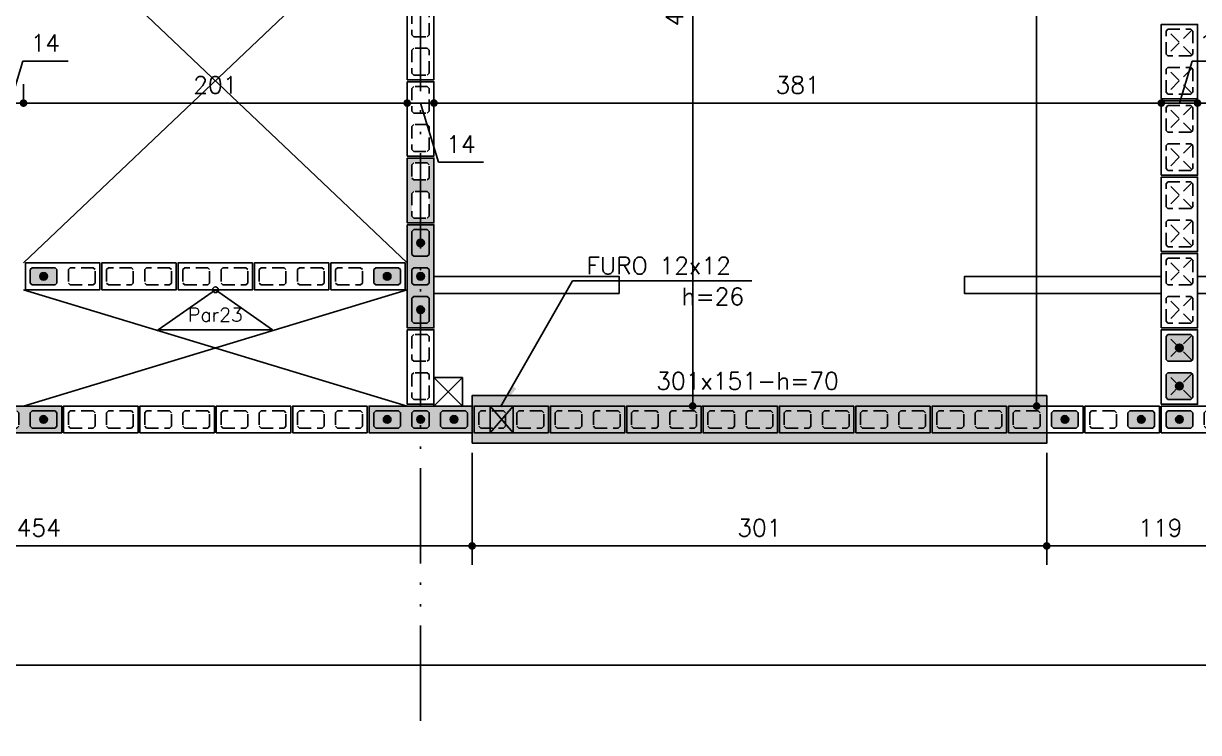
# Model space of a CAD drawing. Extents: x -14651 to 3496, y -7403 to -1290.
# Drawn here: x 2259 to 2874, y -7321 to -6949 of the extents above; entities that cross this region are included whole.
import ezdxf
from ezdxf.enums import TextEntityAlignment as Align

# ---------------------------------------------------------------- set-up
doc = ezdxf.new("R2010")
doc.units = 0
doc.header["$LTSCALE"] = 25
doc.linetypes.add('DASHED2', pattern=[0.375, 0.25, -0.125])
doc.linetypes.add('ESTILO_TQS_0004', pattern=[3.3, 2, -0.4, 0.05, -0.4, 0.05, -0.4])
for name, color, linetype in [('203', 1, 'DASHED2'), ('213', 252, 'Continuous'), ('241', 2, 'Continuous'), ('247', 50, 'Continuous'), ('248', 100, 'Continuous'), ('249', 20, 'Continuous'), ('ABERTURAS', 53, 'Continuous'), ('ac-furo', 170, 'Continuous'), ('ALVENARIA NÃO ESTRUTURAL', 242, 'Continuous'), ('Arranque', 14, 'Continuous'), ('COTA', 1, 'Continuous'), ('EIXOS', 1, 'ESTILO_TQS_0004'), ('FERRO', 5, 'Continuous'), ('H2', 252, 'Continuous'), ('Linha_fina', 1, 'Continuous'), ('Pena_1', 1, 'Continuous'), ('Pena_2', 2, 'Continuous'), ('T1', 2, 'Continuous'), ('TJANELA', 2, 'Continuous'), ('VIGA', 3, 'Continuous')]:
    doc.layers.add(name, color=color, linetype=linetype)
doc.styles.add('COTA', font='romans.shx')
doc.styles.add('Texto1', font='romans.shx', dxfattribs={"height": 9})
doc.dimstyles.new('forma', dxfattribs={"dimscale": 5, "dimtxt": 1.8, "dimasz": 0.8, "dimexe": 2, "dimexo": 1, "dimgap": 1, "dimtad": 1, "dimdec": 1, "dimzin": 9, "dimtxsty": 'COTA', "dimblk1": 'DOT', "dimblk2": 'DOT', "dimsah": 1, "dimcen": 0, "dimdle": 1, "dimclrd": 256, "dimclre": 256, "dimclrt": 2, "dimadec": 0, "dimazin": 0, "dimtfac": 1, "dimtdec": 0, "dimtmove": 0, "dimatfit": 3, "dimfxl": 1, "dimtolj": 1, "dimtzin": 0, "dimarcsym": 0})

# ---------------------------------------------------------------- blocks, each defined once
blk = doc.blocks.new('P5515')
at = {"layer": '249'}
h = blk.add_hatch(color=20, dxfattribs=at)
h.paths.add_polyline_path([(-27, 7), (-27, -7), (27, -7), (27, 7)])
h.paths.add_polyline_path([(-10.5, -3.5), (-11.5, -4.5), (-23.5, -4.5), (-24.5, -3.5), (-24.5, 3.5), (-23.5, 4.5), (-11.5, 4.5), (-10.5, 3.5)], flags=16)
h.paths.add_polyline_path([(-4.5, 3.5), (-3.5, 4.5), (3.5, 4.5), (4.5, 3.5), (4.5, -3.5), (3.5, -4.5), (-3.5, -4.5), (-4.5, -3.5)], flags=16)
h.paths.add_polyline_path([(10.5, 3.5), (11.5, 4.5), (23.5, 4.5), (24.5, 3.5), (24.5, -3.5), (23.5, -4.5), (11.5, -4.5), (10.5, -3.5)], flags=16)
blk.add_lwpolyline([(27, 7), (-27, 7), (-27, -7), (27, -7), (27, 7)])
at = {"color": 1, "linetype": 'DASHED2'}
for points in [[(-10.5, 3.5), (-11.5, 4.5), (-23.5, 4.5), (-24.5, 3.5), (-24.5, -3.5), (-23.5, -4.5), (-11.5, -4.5), (-10.5, -3.5), (-10.5, 3.5)], [(4.5, 3.5), (3.5, 4.5), (-3.5, 4.5), (-4.5, 3.5), (-4.5, -3.5), (-3.5, -4.5), (3.5, -4.5), (4.5, -3.5), (4.5, 3.5)], [(24.5, 3.5), (23.5, 4.5), (11.5, 4.5), (10.5, 3.5), (10.5, -3.5), (11.5, -4.5), (23.5, -4.5), (24.5, -3.5), (24.5, 3.5)]]:
    blk.add_lwpolyline(points, dxfattribs=at)
blk = doc.blocks.new('P4015', base_point=(5842102.11612, -8124149.02973))
blk.add_lwpolyline([(5842082.61612, -8124156.02973), (5842121.61612, -8124156.02973), (5842121.61612, -8124142.02973), (5842082.61612, -8124142.02973), (5842082.61612, -8124156.02973)])
at = {"color": 1, "linetype": 'DASHED2'}
for points in [[(5842085.11612, -8124152.52973), (5842086.11612, -8124153.52973), (5842098.11612, -8124153.52973), (5842099.11612, -8124152.52973), (5842099.11612, -8124145.52973), (5842098.11612, -8124144.52973), (5842086.11612, -8124144.52973), (5842085.11612, -8124145.52973), (5842085.11612, -8124152.52973)], [(5842105.11612, -8124152.52973), (5842106.11612, -8124153.52973), (5842118.11612, -8124153.52973), (5842119.11612, -8124152.52973), (5842119.11612, -8124145.52973), (5842118.11612, -8124144.52973), (5842106.11612, -8124144.52973), (5842105.11612, -8124145.52973), (5842105.11612, -8124152.52973)]]:
    blk.add_lwpolyline(points, dxfattribs=at)
blk = doc.blocks.new('P4020')
blk.add_lwpolyline([(-19.5, -9.5), (19.5, -9.5), (19.5, 9.5), (-19.5, 9.5), (-19.5, -9.5)])
at = {"color": 1, "linetype": 'DASHED2'}
for points in [[(-17, -6), (-16, -7), (-4, -7), (-3, -6), (-3, 6), (-4, 7), (-16, 7), (-17, 6), (-17, -6)], [(3, -6), (4, -7), (16, -7), (17, -6), (17, 6), (16, 7), (4, 7), (3, 6), (3, -6)]]:
    blk.add_lwpolyline(points, dxfattribs=at)
at = {"layer": '203', "color": 253}
for p, q in [((-16.5, 6.5), (-3.5, -6.5)), ((-3.5, 6.5), (-16.5, -6.5)), ((16.5, 6.5), (3.5, -6.5)), ((3.5, 6.5), (16.5, -6.5))]:
    blk.add_line(p, q, dxfattribs=at)
blk = doc.blocks.new('P3515')
at = {"layer": '248'}
h = blk.add_hatch(color=100, dxfattribs=at)
h.paths.add_polyline_path([(17, 7), (-17, 7), (-17, -7), (17, -7)])
h.paths.add_polyline_path([(-5.5, -3.5), (-6.5, -4.5), (-13.5, -4.5), (-14.5, -3.5), (-14.5, 3.5), (-13.5, 4.5), (-6.5, 4.5), (-5.5, 3.5)], flags=16)
h.paths.add_polyline_path([(0.5, 3.5), (1.5, 4.5), (13.5, 4.5), (14.5, 3.5), (14.5, -3.5), (13.5, -4.5), (1.5, -4.5), (0.5, -3.5)], flags=16)
blk.add_lwpolyline([(-17, -7), (17, -7), (17, 7), (-17, 7), (-17, -7)])
at = {"color": 1, "linetype": 'DASHED2'}
for points in [[(-14.5, -3.5), (-13.5, -4.5), (-6.5, -4.5), (-5.5, -3.5), (-5.5, 3.5), (-6.5, 4.5), (-13.5, 4.5), (-14.5, 3.5), (-14.5, -3.5)], [(0.5, -3.5), (1.5, -4.5), (13.5, -4.5), (14.5, -3.5), (14.5, 3.5), (13.5, 4.5), (1.5, 4.5), (0.5, 3.5), (0.5, -3.5)]]:
    blk.add_lwpolyline(points, dxfattribs=at)
blk = doc.blocks.new('GR-1409')
at = {"layer": '213'}
h = blk.add_hatch(color=256, dxfattribs=at)
h.paths.add_polyline_path([(-6, 4.5), (-7, 3.5), (-7, -3.5), (-6, -4.5), (6, -4.5), (7, -3.5), (7, 3.5), (6, 4.5)])
h.paths.add_polyline_path([(-2, 0, 1), (2, 0, 1)], flags=16)
at = {"layer": 'Arranque'}
blk.add_hatch(color=256, dxfattribs=at).paths.add_polyline_path([(-2, 0, 1), (2, 0, 1)])
at = {"layer": '213'}
blk.add_lwpolyline([(-7, 3.5), (-6, 4.5), (6, 4.5), (7, 3.5), (7, -3.5), (6, -4.5), (-6, -4.5), (-7, -3.5), (-7, 3.5)], dxfattribs=at)
at = {"layer": 'FERRO', "linetype": 'Continuous'}
blk.add_circle((0, 0), 2, dxfattribs=at)
blk = doc.blocks.new('GR-0909')
at = {"layer": '213'}
h = blk.add_hatch(color=256, dxfattribs=at)
h.paths.add_polyline_path([(3.5, -4.5), (4.5, -3.5), (4.500001, 3.5), (3.500001, 4.5), (-3.499999, 4.5), (-4.499999, 3.5), (-4.5, -3.5), (-3.5, -4.5)])
h.paths.add_polyline_path([(-2, 0, -1), (2, 0, -1)], flags=16)
at = {"layer": 'Arranque'}
blk.add_hatch(color=256, dxfattribs=at).paths.add_polyline_path([(2, 0, 1), (-2, 0, 1)])
at = {"layer": '213'}
blk.add_lwpolyline([(3.500001, 4.5), (4.500001, 3.5), (4.5, -3.5), (3.5, -4.5), (-3.5, -4.5), (-4.5, -3.5), (-4.499999, 3.5), (-3.499999, 4.5), (3.500001, 4.5)], dxfattribs=at)
at = {"layer": 'FERRO', "linetype": 'Continuous'}
blk.add_circle((0, 0), 2, dxfattribs=at)
blk = doc.blocks.new('GR-1414')
at = {"layer": '213'}
h = blk.add_hatch(color=256, dxfattribs=at)
h.paths.add_polyline_path([(6, -7), (7, -6), (7, 6), (6, 7), (-6, 7), (-7, 6), (-7, -6), (-6, -7)])
h.paths.add_polyline_path([(2, 0, 1), (-2, 0, 1)], flags=16)
at = {"layer": 'Arranque'}
blk.add_hatch(color=256, dxfattribs=at).paths.add_polyline_path([(2, 0, 1), (-2, 0, 1)])
at = {"layer": '213'}
for p, q in [((-7, 6), (-6, 7)), ((-6, 7), (6, 7)), ((6, 7), (7, 6)), ((-7, -6), (-7, 6)), ((7, 6), (7, -6)), ((-6, -7), (-7, -6)), ((7, -6), (6, -7)), ((6, -7), (-6, -7))]:
    blk.add_line(p, q, dxfattribs=at)
at = {"layer": 'FERRO', "linetype": 'Continuous'}
blk.add_circle((0, 0), 2, dxfattribs=at)
blk = doc.blocks.new('_IDNPAR_2')
at = {"color": 3}
blk.add_lwpolyline([(1, -0.7), (0, 0), (-1, -0.7)], close=True, dxfattribs=at)
blk.add_circle((0, 0), 0.05, dxfattribs=at)
at = {"layer": '247', "color": 2, "style": 'COTA', "flags": 8}
blk.add_attdef('ID', text='', height=0.24, dxfattribs=at).set_placement((0, -0.438), align=Align.MIDDLE_CENTER)
blk = doc.blocks.new('_Dot')
at = {"color": 0, "linetype": 'ByBlock', "lineweight": -2}
blk.add_line((-0.5, 0), (-1, 0), dxfattribs=at)
at = {"color": 0, "linetype": 'ByBlock', "const_width": 0.5}
blk.add_lwpolyline([(-0.25, 0, 1), (0.25, 0, 1)], format="xyb", close=True, dxfattribs=at)
blk = doc.blocks.new('*D93')
at = {"layer": 'COTA', "lineweight": -2, "transparency": 16777216}
for p, q in [((2794.52, -7174.1), (2794.52, -7232.86)), ((2913.52, -7174.1), (2913.52, -7232.86)), ((2909.52, -7222.86), (2798.52, -7222.86))]:
    blk.add_line(p, q, dxfattribs=at)
at = {"layer": 'Defpoints', "color": 0, "transparency": 16777216}
for p in [(2794.52, -7169.1), (2913.52, -7169.1), (2794.52, -7222.86)]:
    blk.add_point(p, dxfattribs=at)
at = {"layer": 'COTA', "lineweight": -2, "transparency": 16777216, "xscale": 4, "yscale": 4, "zscale": 4, "rotation": 180}
blk.add_blockref('_Dot', (2794.52, -7222.86), dxfattribs=at)
at = {"layer": 'COTA', "lineweight": -2, "transparency": 16777216, "xscale": 4, "yscale": 4, "zscale": 4}
blk.add_blockref('_Dot', (2913.52, -7222.86), dxfattribs=at)
at = {"layer": 'COTA', "color": 2, "transparency": 16777216, "insert": (2854.02, -7213.36), "char_height": 9, "attachment_point": 5, "style": 'COTA'}
blk.add_mtext('\\A1;119 ', dxfattribs=at)
blk = doc.blocks.new('*D94')
at = {"layer": 'COTA', "lineweight": -2, "transparency": 16777216}
for p, q in [((2493.52, -7174.1), (2493.52, -7232.86)), ((2794.52, -7174.1), (2794.52, -7232.86)), ((2790.52, -7222.86), (2497.52, -7222.86))]:
    blk.add_line(p, q, dxfattribs=at)
at = {"layer": 'Defpoints', "color": 0, "transparency": 16777216}
for p in [(2493.52, -7169.1), (2794.52, -7169.1), (2493.52, -7222.86)]:
    blk.add_point(p, dxfattribs=at)
at = {"layer": 'COTA', "lineweight": -2, "transparency": 16777216, "xscale": 4, "yscale": 4, "zscale": 4, "rotation": 180}
blk.add_blockref('_Dot', (2493.52, -7222.86), dxfattribs=at)
at = {"layer": 'COTA', "lineweight": -2, "transparency": 16777216, "xscale": 4, "yscale": 4, "zscale": 4}
blk.add_blockref('_Dot', (2794.52, -7222.86), dxfattribs=at)
at = {"layer": 'COTA', "color": 2, "transparency": 16777216, "insert": (2644.02, -7213.36), "char_height": 9, "attachment_point": 5, "style": 'COTA'}
blk.add_mtext('\\A1;301 ', dxfattribs=at)
blk = doc.blocks.new('*D95')
at = {"layer": 'COTA', "lineweight": -2, "transparency": 16777216}
for p, q in [((2039.52, -7174.1), (2039.52, -7232.86)), ((2493.52, -7174.1), (2493.52, -7232.86)), ((2489.52, -7222.86), (2043.52, -7222.86))]:
    blk.add_line(p, q, dxfattribs=at)
at = {"layer": 'Defpoints', "color": 0, "transparency": 16777216}
for p in [(2039.52, -7169.1), (2493.52, -7169.1), (2039.52, -7222.86)]:
    blk.add_point(p, dxfattribs=at)
at = {"layer": 'COTA', "lineweight": -2, "transparency": 16777216, "xscale": 4, "yscale": 4, "zscale": 4, "rotation": 180}
blk.add_blockref('_Dot', (2039.52, -7222.86), dxfattribs=at)
at = {"layer": 'COTA', "lineweight": -2, "transparency": 16777216, "xscale": 4, "yscale": 4, "zscale": 4}
blk.add_blockref('_Dot', (2493.52, -7222.86), dxfattribs=at)
at = {"layer": 'COTA', "color": 2, "transparency": 16777216, "insert": (2266.52, -7213.36), "char_height": 9, "attachment_point": 5, "style": 'COTA'}
blk.add_mtext('\\A1;454 ', dxfattribs=at)
blk = doc.blocks.new('*D118')
at = {"layer": 'COTA', "lineweight": -2, "transparency": 16777216}
for p, q in [((449.52, -7168.6), (449.52, -7295.44)), ((3258.52, -7168.6), (3258.52, -7295.44)), ((3254.52, -7285.44), (453.52, -7285.44))]:
    blk.add_line(p, q, dxfattribs=at)
at = {"layer": 'Defpoints', "color": 0, "transparency": 16777216}
for p in [(449.52, -7163.6), (3258.52, -7163.6), (449.52, -7285.44)]:
    blk.add_point(p, dxfattribs=at)
at = {"layer": 'COTA', "lineweight": -2, "transparency": 16777216, "xscale": 4, "yscale": 4, "zscale": 4, "rotation": 180}
blk.add_blockref('_Dot', (449.52, -7285.44), dxfattribs=at)
at = {"layer": 'COTA', "lineweight": -2, "transparency": 16777216, "xscale": 4, "yscale": 4, "zscale": 4}
blk.add_blockref('_Dot', (3258.52, -7285.44), dxfattribs=at)
at = {"layer": 'COTA', "color": 2, "transparency": 16777216, "insert": (1854.02, -7275.94), "char_height": 9, "attachment_point": 5, "style": 'COTA'}
blk.add_mtext('\\A1;2809 ', dxfattribs=at)
blk = doc.blocks.new('*D135')
at = {"layer": 'COTA', "lineweight": -2, "transparency": 16777216}
for p, q in [((2251.52, -6990.82), (2258.12, -6968.82)), ((2258.12, -6968.82), (2281.83, -6968.82)), ((2244.52, -6991.58), (2244.52, -6980.82)), ((2258.52, -6989.96), (2258.52, -6980.82)), ((2240.52, -6990.82), (2236.52, -6990.82)), ((2244.52, -6990.82), (2258.52, -6990.82)), ((2244.52, -6990.82), (2258.52, -6990.82)), ((2262.52, -6990.82), (2266.52, -6990.82))]:
    blk.add_line(p, q, dxfattribs=at)
at = {"layer": 'Defpoints', "color": 0, "transparency": 16777216}
for p in [(2258.52, -6990.82), (2244.52, -6996.58), (2258.52, -6994.96)]:
    blk.add_point(p, dxfattribs=at)
at = {"layer": 'COTA', "lineweight": -2, "transparency": 16777216, "xscale": 4, "yscale": 4, "zscale": 4}
blk.add_blockref('_Dot', (2244.52, -6990.82), dxfattribs=at)
at = {"layer": 'COTA', "lineweight": -2, "transparency": 16777216, "xscale": 4, "yscale": 4, "zscale": 4, "rotation": 180}
blk.add_blockref('_Dot', (2258.52, -6990.82), dxfattribs=at)
at = {"layer": 'COTA', "color": 2, "transparency": 16777216, "insert": (2269.97, -6959.32), "char_height": 9, "attachment_point": 5, "style": 'COTA'}
blk.add_mtext('\\A1;14 ', dxfattribs=at)
blk = doc.blocks.new('*D136')
at = {"layer": 'COTA', "lineweight": -2, "transparency": 16777216}
for p, q in [((2258.52, -6989.96), (2258.52, -6980.82)), ((2262.52, -6990.82), (2455.52, -6990.82)), ((2459.52, -6995.82), (2459.52, -7000.82))]:
    blk.add_line(p, q, dxfattribs=at)
at = {"layer": 'Defpoints', "color": 0, "transparency": 16777216}
for p in [(2459.52, -6990.82), (2459.52, -6990.82), (2258.52, -6994.96)]:
    blk.add_point(p, dxfattribs=at)
at = {"layer": 'COTA', "lineweight": -2, "transparency": 16777216, "xscale": 4, "yscale": 4, "zscale": 4, "rotation": 180}
blk.add_blockref('_Dot', (2258.52, -6990.82), dxfattribs=at)
at = {"layer": 'COTA', "lineweight": -2, "transparency": 16777216, "xscale": 4, "yscale": 4, "zscale": 4}
blk.add_blockref('_Dot', (2459.52, -6990.82), dxfattribs=at)
at = {"layer": 'COTA', "color": 2, "transparency": 16777216, "insert": (2359.02, -6981.32), "char_height": 9, "attachment_point": 5, "style": 'COTA'}
blk.add_mtext('\\A1;201 ', dxfattribs=at)
blk = doc.blocks.new('*D137')
at = {"layer": 'COTA', "lineweight": -2, "transparency": 16777216}
for p, q in [((2455.52, -6990.82), (2451.52, -6990.82)), ((2459.52, -6990.82), (2473.52, -6990.82)), ((2459.52, -6990.82), (2473.52, -6990.82)), ((2466.52, -6990.82), (2475.82, -7021.82)), ((2477.52, -6990.82), (2481.52, -6990.82)), ((2459.52, -6995.82), (2459.52, -7000.82)), ((2473.52, -6995.82), (2473.52, -7000.82)), ((2475.82, -7021.82), (2499.53, -7021.82))]:
    blk.add_line(p, q, dxfattribs=at)
at = {"layer": 'Defpoints', "color": 0, "transparency": 16777216}
for p in [(2459.52, -6990.82), (2473.52, -6990.82), (2473.52, -6990.82)]:
    blk.add_point(p, dxfattribs=at)
at = {"layer": 'COTA', "lineweight": -2, "transparency": 16777216, "xscale": 4, "yscale": 4, "zscale": 4}
blk.add_blockref('_Dot', (2459.52, -6990.82), dxfattribs=at)
at = {"layer": 'COTA', "lineweight": -2, "transparency": 16777216, "xscale": 4, "yscale": 4, "zscale": 4, "rotation": 180}
blk.add_blockref('_Dot', (2473.52, -6990.82), dxfattribs=at)
at = {"layer": 'COTA', "color": 2, "transparency": 16777216, "insert": (2487.67, -7012.32), "char_height": 9, "attachment_point": 5, "style": 'COTA'}
blk.add_mtext('\\A1;14 ', dxfattribs=at)
blk = doc.blocks.new('*D138')
at = {"layer": 'COTA', "lineweight": -2, "transparency": 16777216}
for p, q in [((2854.52, -6985.82), (2854.52, -6980.82)), ((2477.52, -6990.82), (2850.52, -6990.82)), ((2473.52, -6995.82), (2473.52, -7000.82))]:
    blk.add_line(p, q, dxfattribs=at)
at = {"layer": 'Defpoints', "color": 0, "transparency": 16777216}
for p in [(2473.52, -6990.82), (2854.52, -6990.82), (2854.52, -6990.82)]:
    blk.add_point(p, dxfattribs=at)
at = {"layer": 'COTA', "lineweight": -2, "transparency": 16777216, "xscale": 4, "yscale": 4, "zscale": 4, "rotation": 180}
blk.add_blockref('_Dot', (2473.52, -6990.82), dxfattribs=at)
at = {"layer": 'COTA', "lineweight": -2, "transparency": 16777216, "xscale": 4, "yscale": 4, "zscale": 4}
blk.add_blockref('_Dot', (2854.52, -6990.82), dxfattribs=at)
at = {"layer": 'COTA', "color": 2, "transparency": 16777216, "insert": (2664.02, -6981.32), "char_height": 9, "attachment_point": 5, "style": 'COTA'}
blk.add_mtext('\\A1;381 ', dxfattribs=at)
blk = doc.blocks.new('*D139')
at = {"layer": 'COTA', "lineweight": -2, "transparency": 16777216}
for p, q in [((2864.02, -6990.82), (2870.62, -6968.82)), ((2870.62, -6968.82), (2893.47, -6968.82)), ((2854.52, -6985.82), (2854.52, -6980.82)), ((2873.52, -6985.82), (2873.52, -6980.82)), ((2858.52, -6990.82), (2869.52, -6990.82))]:
    blk.add_line(p, q, dxfattribs=at)
at = {"layer": 'Defpoints', "color": 0, "transparency": 16777216}
for p in [(2854.52, -6990.82), (2873.52, -6990.82), (2873.52, -6990.82)]:
    blk.add_point(p, dxfattribs=at)
at = {"layer": 'COTA', "lineweight": -2, "transparency": 16777216, "xscale": 4, "yscale": 4, "zscale": 4, "rotation": 180}
blk.add_blockref('_Dot', (2854.52, -6990.82), dxfattribs=at)
at = {"layer": 'COTA', "lineweight": -2, "transparency": 16777216, "xscale": 4, "yscale": 4, "zscale": 4}
blk.add_blockref('_Dot', (2873.52, -6990.82), dxfattribs=at)
at = {"layer": 'COTA', "color": 2, "transparency": 16777216, "insert": (2882.05, -6959.32), "char_height": 9, "attachment_point": 5, "style": 'COTA'}
blk.add_mtext('\\A1;19 ', dxfattribs=at)
blk = doc.blocks.new('*D140')
at = {"layer": 'COTA', "lineweight": -2, "transparency": 16777216}
for p, q in [((2873.52, -6985.82), (2873.52, -6980.82)), ((3244.52, -6994.1), (3244.52, -6980.82)), ((2877.52, -6990.82), (3240.52, -6990.82))]:
    blk.add_line(p, q, dxfattribs=at)
at = {"layer": 'Defpoints', "color": 0, "transparency": 16777216}
for p in [(2873.52, -6990.82), (3244.52, -6990.82), (3244.52, -6999.1)]:
    blk.add_point(p, dxfattribs=at)
at = {"layer": 'COTA', "lineweight": -2, "transparency": 16777216, "xscale": 4, "yscale": 4, "zscale": 4, "rotation": 180}
blk.add_blockref('_Dot', (2873.52, -6990.82), dxfattribs=at)
at = {"layer": 'COTA', "lineweight": -2, "transparency": 16777216, "xscale": 4, "yscale": 4, "zscale": 4}
blk.add_blockref('_Dot', (3244.52, -6990.82), dxfattribs=at)
at = {"layer": 'COTA', "color": 2, "transparency": 16777216, "insert": (3059.02, -6981.32), "char_height": 9, "attachment_point": 5, "style": 'COTA'}
blk.add_mtext('\\A1;371 ', dxfattribs=at)
blk = doc.blocks.new('*D222')
at = {"layer": 'COTA', "lineweight": -2, "transparency": 16777216}
for p, q in [((2607.44, -6728.6), (2599.06, -6728.6)), ((2609.06, -6732.6), (2609.06, -7145.6)), ((2614.06, -7149.6), (2619.06, -7149.6))]:
    blk.add_line(p, q, dxfattribs=at)
at = {"layer": 'Defpoints', "color": 0, "transparency": 16777216}
for p in [(2612.44, -6728.6), (2609.06, -7149.6), (2609.06, -7149.6)]:
    blk.add_point(p, dxfattribs=at)
at = {"layer": 'COTA', "lineweight": -2, "transparency": 16777216, "xscale": 4, "yscale": 4, "zscale": 4}
for p, rotation in [((2609.06, -6728.6), 90), ((2609.06, -7149.6), 270)]:
    blk.add_blockref('_Dot', p, dxfattribs=dict(at, rotation=rotation))
at = {"layer": 'COTA', "color": 2, "transparency": 16777216, "insert": (2599.56, -6939.1), "char_height": 9, "attachment_point": 5, "rotation": 90, "style": 'COTA'}
blk.add_mtext('\\A1;421 ', dxfattribs=at)
blk = doc.blocks.new('*D224')
at = {"layer": 'COTA', "lineweight": -2, "transparency": 16777216}
for p, q in [((2794.52, -6678.6), (2779.23, -6678.6)), ((2789.23, -6682.6), (2789.23, -7145.6)), ((2794.52, -7149.6), (2779.23, -7149.6))]:
    blk.add_line(p, q, dxfattribs=at)
at = {"layer": 'Defpoints', "color": 0, "transparency": 16777216}
for p in [(2799.52, -6678.6), (2789.23, -7149.6), (2799.52, -7149.6)]:
    blk.add_point(p, dxfattribs=at)
at = {"layer": 'COTA', "lineweight": -2, "transparency": 16777216, "xscale": 4, "yscale": 4, "zscale": 4}
for p, rotation in [((2789.23, -6678.6), 90), ((2789.23, -7149.6), 270)]:
    blk.add_blockref('_Dot', p, dxfattribs=dict(at, rotation=rotation))
at = {"layer": 'COTA', "color": 2, "transparency": 16777216, "insert": (2779.73, -6914.1), "char_height": 9, "attachment_point": 5, "rotation": 90, "style": 'COTA'}
blk.add_mtext('\\A1;471 ', dxfattribs=at)
blk = doc.blocks.new('proj-terreo-1')
at = {"layer": 'ALVENARIA NÃO ESTRUTURAL'}
for points in [[(4294.41, 260.37), (4197.41, 260.37), (4197.41, 269.37), (4294.41, 269.37)], [(4578.41, 260.37), (4475.41, 260.37), (4475.41, 269.37), (4578.41, 269.37)], [(4694.41, 260.37), (4597.41, 260.37), (4597.41, 269.37), (4694.41, 269.37)]]:
    blk.add_lwpolyline(points, close=True, dxfattribs=at)
blk = doc.blocks.new('furo 12 x12')
at = {"layer": 'H2'}
for points in [[(-1405.39, -3672.05), (-1399.38, -3665.04), (-1411.38, -3665.04)], [(-1411.38, -3679.04), (-1405.39, -3672.05), (-1411.38, -3665.04)], [(-1399.38, -3679.08), (-1399.38, -3665.04), (-1405.39, -3672.05)], [(-1405.39, -3672.05), (-1411.38, -3679.04), (-1411.38, -3679.08), (-1399.38, -3679.08)]]:
    blk.add_hatch(color=256, dxfattribs=at).paths.add_polyline_path(points)
at = {"layer": 'Pena_2', "ltscale": 0.5}
blk.add_lwpolyline([(-1411.38, -3665.04), (-1399.38, -3665.04), (-1399.38, -3679.08), (-1411.38, -3679.08)], close=True, dxfattribs=at)
at = {"layer": 'VIGA', "ltscale": 0.5}
for p, q in [((-1399.38, -3665.04), (-1411.38, -3679.04)), ((-1399.38, -3679.08), (-1411.38, -3665.04))]:
    blk.add_line(p, q, dxfattribs=at)
blk = doc.blocks.new('ss')
at = {"layer": 'Linha_fina'}
blk.add_solid([(0, 0), (-2.5, -0.29), (-2.5, 0.3)], dxfattribs=at)

msp = doc.modelspace()

# ---------------------------------------------------------------- hatches: boundary and pattern name
at = {"layer": 'ABERTURAS', "transparency": 33554457}
msp.add_hatch(color=256, dxfattribs=at).paths.add_polyline_path([(2493.52, -7169.1), (2794.52, -7169.1), (2794.52, -7144.1), (2493.52, -7144.1)])

# ---------------------------------------------------------------- linework, layer by layer
at = {"layer": 'ABERTURAS'}
msp.add_lwpolyline([(2493.52, -7169.1), (2794.52, -7169.1), (2794.52, -7144.1), (2493.52, -7144.1)], close=True, dxfattribs=at)
at = {"layer": 'ac-furo'}
for p, q in [((2515.02, -7163.6), (2503.02, -7149.6)), ((2503.02, -7163.6), (2515.02, -7149.6)), ((2515.02, -7163.6), (2503.02, -7149.6)), ((2503.02, -7163.6), (2515.02, -7149.6)), ((2515.02, -7163.6), (2503.02, -7149.6)), ((2503.02, -7163.6), (2515.02, -7149.6))]:
    msp.add_line(p, q, dxfattribs=at)
msp.add_lwpolyline([(2503.02, -7163.6), (2515.02, -7163.6), (2515.02, -7149.6), (2503.02, -7149.6)], close=True, dxfattribs=at)
msp.add_lwpolyline([(2503.02, -7163.6), (2515.02, -7163.6), (2515.02, -7149.6), (2503.02, -7149.6)], close=True, dxfattribs=at)
msp.add_lwpolyline([(2503.02, -7163.6), (2515.02, -7163.6), (2515.02, -7149.6), (2503.02, -7149.6)], close=True, dxfattribs=at)
at = {"layer": 'EIXOS'}
msp.add_line((2466.52, -5862.07), (2466.52, -7320.64), dxfattribs=at)
at = {"layer": 'Linha_fina'}
for q in [(2508.45, -7150.06), (2640.09, -7083.96)]:
    msp.add_line((2546.12, -7083.96), q, dxfattribs=at)
for points in [[(2258.52, -7074.6), (2459.52, -6883.6)], [(2459.52, -7074.6), (2258.52, -6883.6)], [(2258.52, -7149.6), (2459.52, -7088.6)], [(2459.52, -7149.6), (2258.52, -7088.6)]]:
    msp.add_lwpolyline(points, dxfattribs=at)
at = {"layer": 'Pena_1'}
for p, q in [((2473.52, -7134.61), (2488.52, -7134.61)), ((2473.52, -7149.6), (2473.52, -7134.61)), ((2473.52, -7134.61), (2488.52, -7149.61)), ((2488.52, -7134.61), (2473.52, -7149.6)), ((2488.52, -7134.61), (2488.52, -7149.6)), ((2488.52, -7149.6), (2473.52, -7149.6))]:
    msp.add_line(p, q, dxfattribs=at)

# ---------------------------------------------------------------- block references
for name, p in [('proj-terreo-1', (-1723.89, -7350.97)), ('GR-1409', (2269.02, -7081.6)), ('GR-1409', (2449.02, -7081.6)), ('GR-0909', (2466.52, -7081.6)), ('GR-1414', (2864.02, -7119.1)), ('GR-1414', (2864.02, -7139.1)), ('GR-1409', (2269.02, -7156.6)), ('GR-1409', (2449.02, -7156.6)), ('GR-0909', (2466.52, -7156.6)), ('GR-1409', (2484.02, -7156.6)), ('GR-1409', (2804.02, -7156.6)), ('GR-1409', (2844.02, -7156.6)), ('GR-1409', (2864.02, -7156.6))]:
    msp.add_blockref(name, p)
at = {"rotation": 90}
for p in [(2466.52, -7064.1), (2466.52, -7099.1)]:
    msp.add_blockref('GR-1409', p, dxfattribs=at)
at = {"layer": '241'}
for name, p, rotation in [('P4015', (2466.52, -6959.1), 270), ('P4015', (2466.52, -6999.1), 270), ('P3515', (2466.52, -7036.6), 270), ('P5515', (2466.52, -7081.6), 90.00000000000001), ('P4015', (2279.02, -7081.6), 180), ('P4015', (2319.02, -7081.6), 180), ('P4015', (2359.02, -7081.6), 180), ('P4015', (2399.02, -7081.6), 180), ('P4015', (2439.02, -7081.6), 180), ('P4015', (2466.52, -7129.1), 270), ('P4015', (2299.02, -7156.6), 180), ('P4015', (2339.02, -7156.6), 180), ('P4015', (2379.02, -7156.6), 180), ('P4015', (2419.02, -7156.6), 180), ('P4015', (2514.02, -7156.6), 180), ('P4015', (2554.02, -7156.6), 180), ('P4015', (2594.02, -7156.6), 180), ('P4015', (2634.02, -7156.6), 180), ('P4015', (2674.02, -7156.6), 180), ('P4015', (2714.02, -7156.6), 180), ('P4015', (2754.02, -7156.6), 180), ('P4015', (2794.02, -7156.6), 180), ('P4015', (2834.02, -7156.6), 180), ('P4015', (2874.02, -7156.6), 180)]:
    msp.add_blockref(name, p, dxfattribs=dict(at, rotation=rotation))
at = {"layer": '241', "xscale": -1}
for name, p, rotation in [('P4020', (2864.02, -6969.1), 270), ('P4020', (2864.02, -7009.1), 270), ('P4020', (2864.02, -7049.1), 270), ('P4020', (2864.02, -7089.1), 270), ('P4020', (2864.02, -7129.1), 270), ('P5515', (2251.52, -7156.6), 180), ('P5515', (2466.52, -7156.6), 180)]:
    msp.add_blockref(name, p, dxfattribs=dict(at, rotation=rotation))
at = {"layer": '247', "linetype": 'Continuous', "xscale": 30, "yscale": 30, "zscale": 30}
msp.add_blockref('_IDNPAR_2', (2359.02, -7088.6), dxfattribs=at).add_auto_attribs({'ID': 'Par23'})
at = {"layer": 'COTA', "xscale": 4.999999999999998, "yscale": 4.999999999999998, "zscale": 4.999999999999998, "rotation": 236.3440974744763}
msp.add_blockref('ss', (2508.45, -7150.06), dxfattribs=at)
at = {"layer": 'COTA'}
msp.add_blockref('furo 12 x12', (3914.4, -3484.55), dxfattribs=at)

# ---------------------------------------------------------------- texts
at = {"layer": 'T1', "style": 'Texto1'}
for s, p in [('FURO 12x12', (2553.52, -7080.51)), ('h=26', (2603.21, -7096.63))]:
    msp.add_text(s, height=9, dxfattribs=at).set_placement(p)
at = {"layer": 'TJANELA', "style": 'Texto1'}
msp.add_text('301x151-h=70', height=9, dxfattribs=at).set_placement((2637.77, -7140.9), align=Align.CENTER)

# ---------------------------------------------------------------- dimensions: what is measured, and where the dimension line sits
at = {"layer": 'COTA'}
for base, p1, p2, override, picture, middle in [((2789.23, -7149.6), (2799.52, -6678.6), (2799.52, -7149.6), {"dimpost": ' '}, '*D224', (2779.73, -6914.1)), ((2609.06, -7149.6), (2612.44, -6728.6), (2609.06, -7149.6), {"dimpost": ' ', "dimtmove": 1}, '*D222', (2599.56, -6939.1))]:
    dim = msp.add_linear_dim(base=base, p1=p1, p2=p2, angle=90, dimstyle='forma', override=override, dxfattribs=at)
    dim.commit()
    dim.dimension.update_dxf_attribs({"geometry": picture, "text_midpoint": middle})
for base, p1, p2, override, picture, middle in [((2258.52, -6990.82), (2244.52, -6996.58), (2258.52, -6994.96), {"dimpost": ' ', "dimtmove": 1}, '*D135', (2263.12, -6959.32)), ((2873.52, -6990.82), (2854.52, -6990.82), (2873.52, -6990.82), {"dimpost": ' ', "dimtmove": 1}, '*D139', (2875.62, -6959.32)), ((2459.52, -6990.82), (2258.52, -6994.96), (2459.52, -6990.82), {"dimpost": ' ', "dimtmove": 1}, '*D136', (2359.02, -6981.32)), ((2854.52, -6990.82), (2473.52, -6990.82), (2854.52, -6990.82), {"dimpost": ' ', "dimtmove": 1}, '*D138', (2664.02, -6981.32)), ((3244.52, -6990.82), (2873.52, -6990.82), (3244.52, -6999.1), {"dimpost": ' ', "dimtmove": 1}, '*D140', (3059.02, -6981.32)), ((2473.52, -6990.82), (2459.52, -6990.82), (2473.52, -6990.82), {"dimpost": ' ', "dimtmove": 1}, '*D137', (2480.82, -7012.32)), ((449.52, -7285.44), (3258.52, -7163.6), (449.52, -7163.6), {"dimpost": ' '}, '*D118', (1854.02, -7275.94)), ((2039.52, -7222.86), (2493.52, -7169.1), (2039.52, -7169.1), {"dimpost": ' ', "dimtmove": 1}, '*D95', (2266.52, -7213.36)), ((2493.52, -7222.86), (2794.52, -7169.1), (2493.52, -7169.1), {"dimpost": ' ', "dimtmove": 1}, '*D94', (2644.02, -7213.36)), ((2794.52, -7222.86), (2913.52, -7169.1), (2794.52, -7169.1), {"dimpost": ' ', "dimtmove": 1}, '*D93', (2854.02, -7213.36))]:
    dim = msp.add_linear_dim(base=base, p1=p1, p2=p2, dimstyle='forma', override=override, dxfattribs=at)
    dim.commit()
    dim.dimension.update_dxf_attribs({"geometry": picture, "text_midpoint": middle})

doc.saveas('drawing.dxf')
